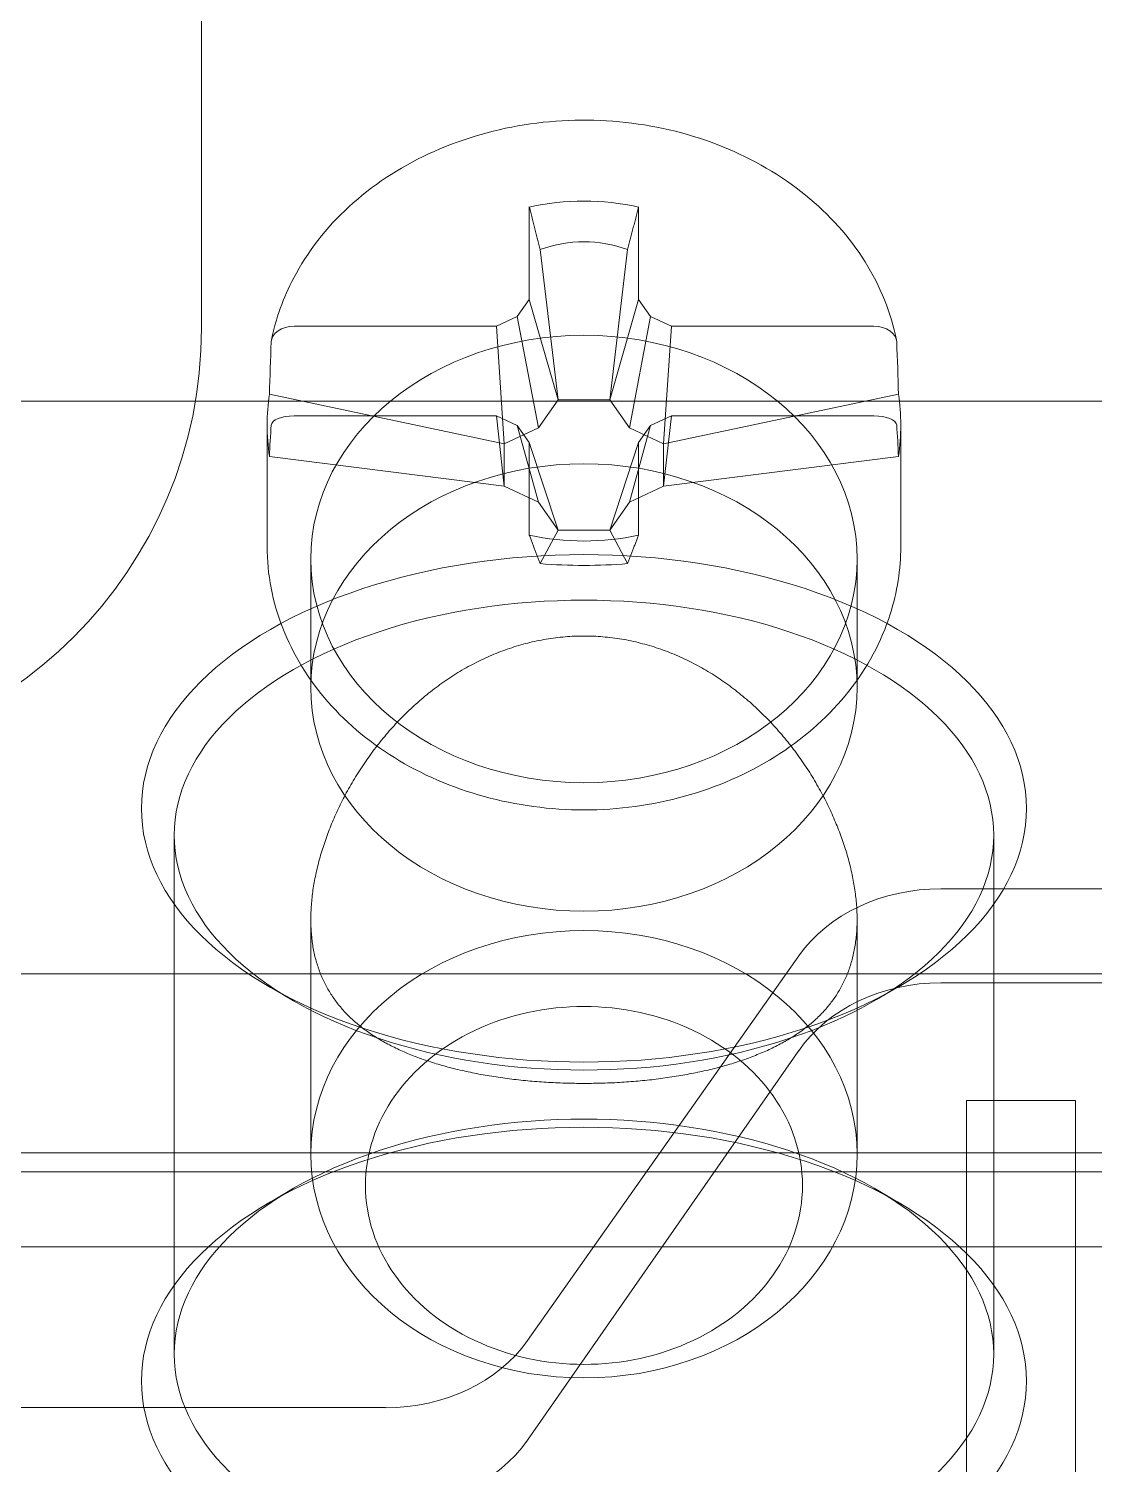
# Model space of a CAD drawing. Header units: millimetres. Extents: x 42151 to 59780, y 37376 to 44547.
# Drawn here: x 47672.03 to 47681.78, y 42996.97 to 43010.11 of the extents above; entities that cross this region are included whole.
import ezdxf

# ---------------------------------------------------------------- set-up
doc = ezdxf.new("R2010")
doc.units = ezdxf.units.MM
doc.set_wipeout_variables(frame=1)
doc.layers.add('! NO PLOT !', color=7, linetype='Continuous', true_color=0xff75dd, plot=False)
doc.layers.add('000-PI-Oprema', color=30, linetype='Continuous', lineweight=5)
doc.layers.add('004-PI-DIN Šina', color=3, linetype='Continuous')

# ---------------------------------------------------------------- blocks, each defined once
blk = doc.blocks.new('*U134')
at = {"layer": '004-PI-DIN Šina'}
blk.add_lwpolyline([(610, -17.5), (610, 17.5), (0, 17.5), (0, -17.5)], close=True, dxfattribs=at)
blk.add_lwpolyline([(0, -12.5), (610, -12.5)], dxfattribs=at)
blk = doc.blocks.new('Shrack distriblock 125A')
blk.add_wipeout([(50953.151, 45336.978), (51024.151, 45336.978), (51024.151, 45240.978), (51017.651, 45240.978), (51017.651, 45241.478), (50959.651, 45241.478), (50959.651, 45240.978), (50953.151, 45240.978), (50953.151, 45241.478)]).dxf.layer = '! NO PLOT !'
at = {"layer": '000-PI-Oprema'}
for p, q in [((50976.651, 45295.178), (50976.651, 45282.678)), ((50976.651, 45295.178), (50976.651, 45282.678)), ((50979.651, 45283.787), (50979.651, 45282.94)), ((50979.651, 45283.787), (50979.651, 45282.94)), ((50980.651, 45282.94), (50980.651, 45283.787)), ((50980.651, 45282.94), (50980.651, 45283.787)), ((50979.916, 45282.022), (50979.751, 45283.397)), ((50979.916, 45282.022), (50979.751, 45283.397)), ((50980.551, 45283.397), (50980.387, 45282.022)), ((50980.551, 45283.397), (50980.387, 45282.022)), ((50979.651, 45282.94), (50979.541, 45282.785)), ((50979.651, 45282.94), (50979.541, 45282.785)), ((50979.916, 45282.022), (50979.651, 45282.94)), ((50979.916, 45282.022), (50979.651, 45282.94)), ((50980.387, 45282.022), (50980.651, 45282.94)), ((50980.387, 45282.022), (50980.651, 45282.94)), ((50980.761, 45282.785), (50980.651, 45282.94)), ((50980.761, 45282.785), (50980.651, 45282.94)), ((50979.351, 45282.695), (50977.498, 45282.695)), ((50979.351, 45282.695), (50977.498, 45282.695)), ((50979.541, 45282.785), (50979.351, 45282.695)), ((50979.541, 45282.785), (50979.351, 45282.695)), ((50979.422, 45281.618), (50979.351, 45282.695)), ((50979.422, 45281.618), (50979.351, 45282.695)), ((50979.735, 45281.766), (50979.541, 45282.785)), ((50979.735, 45281.766), (50979.541, 45282.785)), ((50980.761, 45282.785), (50980.567, 45281.766)), ((50980.761, 45282.785), (50980.567, 45281.766)), ((50980.951, 45282.695), (50980.761, 45282.785)), ((50980.951, 45282.695), (50980.761, 45282.785)), ((50980.951, 45282.695), (50980.88, 45281.618)), ((50980.951, 45282.695), (50980.88, 45281.618)), ((50982.804, 45282.695), (50980.951, 45282.695)), ((50982.804, 45282.695), (50980.951, 45282.695)), ((50977.272, 45282.072), (50979.422, 45281.618)), ((50977.272, 45282.072), (50979.422, 45281.618)), ((50980.88, 45281.618), (50983.03, 45282.072)), ((50980.88, 45281.618), (50983.03, 45282.072)), ((50959.651, 45282.01), (51017.651, 45282.01)), ((50959.651, 45282.01), (51017.651, 45282.01)), ((50979.916, 45282.022), (50979.735, 45281.766)), ((50979.916, 45282.022), (50979.735, 45281.766)), ((50979.916, 45282.022), (50980.387, 45282.022)), ((50979.916, 45282.022), (50980.387, 45282.022)), ((50980.567, 45281.766), (50980.387, 45282.022)), ((50980.567, 45281.766), (50980.387, 45282.022)), ((50977.251, 45280.679), (50977.251, 45281.791)), ((50977.251, 45280.679), (50977.251, 45281.791)), ((50977.498, 45281.875), (50979.351, 45281.875)), ((50977.498, 45281.875), (50979.351, 45281.875)), ((50979.351, 45281.875), (50979.422, 45281.232)), ((50979.351, 45281.875), (50979.541, 45281.785)), ((50979.351, 45281.875), (50979.422, 45281.232)), ((50979.351, 45281.875), (50979.541, 45281.785)), ((50979.735, 45281.766), (50979.422, 45281.618)), ((50979.735, 45281.766), (50979.422, 45281.618)), ((50979.541, 45281.785), (50979.651, 45281.63)), ((50979.541, 45281.785), (50979.735, 45281.084)), ((50979.541, 45281.785), (50979.651, 45281.63)), ((50979.541, 45281.785), (50979.735, 45281.084)), ((50980.567, 45281.084), (50980.761, 45281.785)), ((50980.567, 45281.084), (50980.761, 45281.785)), ((50980.88, 45281.618), (50980.567, 45281.766)), ((50980.88, 45281.618), (50980.567, 45281.766)), ((50980.651, 45281.63), (50980.761, 45281.785)), ((50980.651, 45281.63), (50980.761, 45281.785)), ((50980.761, 45281.785), (50980.951, 45281.875)), ((50980.761, 45281.785), (50980.951, 45281.875)), ((50980.88, 45281.232), (50980.951, 45281.875)), ((50980.88, 45281.232), (50980.951, 45281.875)), ((50980.951, 45281.875), (50982.804, 45281.875)), ((50980.951, 45281.875), (50982.804, 45281.875)), ((50983.051, 45280.679), (50983.051, 45281.791)), ((50983.051, 45280.679), (50983.051, 45281.791)), ((50979.422, 45281.232), (50977.272, 45281.503)), ((50979.422, 45281.232), (50977.272, 45281.503)), ((50979.422, 45281.232), (50979.422, 45281.618)), ((50979.422, 45281.232), (50979.422, 45281.618)), ((50979.651, 45281.63), (50979.651, 45280.783)), ((50979.651, 45281.63), (50979.916, 45280.827)), ((50979.651, 45281.63), (50979.651, 45280.783)), ((50979.651, 45281.63), (50979.916, 45280.827)), ((50980.387, 45280.827), (50980.651, 45281.63)), ((50980.387, 45280.827), (50980.651, 45281.63)), ((50980.651, 45280.783), (50980.651, 45281.63)), ((50980.651, 45280.783), (50980.651, 45281.63)), ((50980.88, 45281.618), (50980.88, 45281.232)), ((50980.88, 45281.618), (50980.88, 45281.232)), ((50983.03, 45281.503), (50980.88, 45281.232)), ((50983.03, 45281.503), (50980.88, 45281.232)), ((50979.422, 45281.232), (50979.735, 45281.084)), ((50979.422, 45281.232), (50979.735, 45281.084)), ((50980.567, 45281.084), (50980.88, 45281.232)), ((50980.567, 45281.084), (50980.88, 45281.232)), ((50979.735, 45281.084), (50979.916, 45280.827)), ((50979.735, 45281.084), (50979.916, 45280.827)), ((50980.387, 45280.827), (50980.567, 45281.084)), ((50980.387, 45280.827), (50980.567, 45281.084)), ((50979.751, 45280.522), (50979.916, 45280.827)), ((50979.751, 45280.522), (50979.916, 45280.827)), ((50980.387, 45280.827), (50979.916, 45280.827)), ((50980.387, 45280.827), (50979.916, 45280.827)), ((50980.387, 45280.827), (50980.551, 45280.522)), ((50980.387, 45280.827), (50980.551, 45280.522)), ((50977.651, 45280.564), (50977.651, 45279.388)), ((50977.651, 45280.564), (50977.651, 45279.388)), ((50982.651, 45280.564), (50982.651, 45279.388)), ((50982.651, 45280.564), (50982.651, 45279.388)), ((50976.401, 45278.036), (50976.401, 45273.285)), ((50976.401, 45278.036), (50976.401, 45273.285)), ((50983.901, 45278.036), (50983.901, 45273.285)), ((50983.901, 45278.036), (50983.901, 45273.285)), ((50983.417, 45277.546), (50993.885, 45277.546)), ((50983.417, 45277.546), (50993.885, 45277.546)), ((50977.651, 45277.263), (50977.651, 45275.115)), ((50977.651, 45277.263), (50977.651, 45275.115)), ((50982.651, 45277.263), (50982.651, 45275.115)), ((50982.651, 45277.263), (50982.651, 45275.115)), ((50982.118, 45276.931), (50979.635, 45273.409)), ((50982.118, 45276.931), (50979.635, 45273.409)), ((50959.651, 45276.767), (51017.651, 45276.767)), ((50959.651, 45276.767), (51017.651, 45276.767)), ((50977.474, 45276.53), (50977.26, 45276.655)), ((50977.474, 45276.53), (50977.26, 45276.655)), ((50982.828, 45276.53), (50983.042, 45276.655)), ((50982.828, 45276.53), (50983.042, 45276.655)), ((50983.417, 45276.685), (50993.885, 45276.685)), ((50983.417, 45276.685), (50993.885, 45276.685)), ((50979.635, 45272.498), (50982.118, 45276.063)), ((50979.635, 45272.498), (50982.118, 45276.063)), ((50983.651, 45275.606), (50984.651, 45275.606)), ((50983.651, 45271.876), (50983.651, 45275.606)), ((50983.651, 45275.606), (50984.651, 45275.606)), ((50983.651, 45271.876), (50983.651, 45275.606)), ((50984.651, 45271.876), (50984.651, 45275.606)), ((50984.651, 45271.876), (50984.651, 45275.606)), ((51017.651, 45275.127), (50959.651, 45275.127)), ((51017.651, 45275.127), (50959.651, 45275.127)), ((50977.651, 45275.115), (50977.651, 45275.115)), ((50977.651, 45275.115), (50977.651, 45275.115)), ((50977.651, 45275.115), (50977.651, 45275.115)), ((50977.651, 45275.115), (50977.651, 45275.115)), ((50982.651, 45275.115), (50982.651, 45275.115)), ((50982.651, 45275.115), (50982.651, 45275.115)), ((50982.651, 45275.115), (50982.651, 45275.115)), ((50982.651, 45275.115), (50982.651, 45275.115)), ((51017.651, 45274.955), (50959.651, 45274.955)), ((51017.651, 45274.955), (50959.651, 45274.955)), ((50977.474, 45274.791), (50977.26, 45274.665)), ((50977.474, 45274.791), (50977.26, 45274.665)), ((50982.828, 45274.791), (50983.042, 45274.665)), ((50982.828, 45274.791), (50983.042, 45274.665)), ((50959.651, 45274.266), (51017.651, 45274.266)), ((50959.651, 45274.266), (51017.651, 45274.266)), ((50978.336, 45272.795), (50970.366, 45272.795)), ((50978.336, 45272.795), (50970.366, 45272.795))]:
    blk.add_line(p, q, dxfattribs=at)
blk.add_arc((50972.651, 45282.678), 4, 270, 0, dxfattribs=at)
blk.add_arc((50972.651, 45282.678), 4, 270, 0, dxfattribs=at)
for centre, major_axis, ratio, start_param, end_param in [((50980.151, 45282.285), (-1.9, 0), 0.819152, -1.83709, -1.304502), ((50980.151, 45282.285), (-1.9, 0), 0.819152, -1.83709, -1.304502), ((50977.492, 45282.551), (-0.204, -0.007), 0.70453, -1.622504, -0.05384), ((50977.492, 45282.551), (-0.204, -0.007), 0.70453, -1.622504, -0.05384), ((50982.81, 45282.551), (0.204, -0.007), 0.70453, 0.05384, 1.622504), ((50982.81, 45282.551), (0.204, -0.007), 0.70453, 0.05384, 1.622504), ((50980.151, 45280.659), (0, 7.058), 0.410887, 1.409849, 1.45085), ((50980.151, 45280.659), (0, 7.058), 0.410887, 1.409849, 1.45085), ((50980.151, 45280.659), (0, 7.058), 0.410887, -1.45085, -1.409849), ((50980.151, 45280.659), (0, 7.058), 0.410887, -1.45085, -1.409849), ((50980.151, 45282.285), (1.9, 0), 0.819152, -1.83709, -1.304502), ((50980.151, 45282.285), (1.9, 0), 0.819152, -1.83709, -1.304502), ((50980.151, 45278.281), (4.05, 0), 0.573576, 0, 3.141593), ((50980.151, 45278.281), (4.05, 0), 0.573576, 0, 3.141593), ((50980.151, 45278.036), (3.75, 0), 0.573576, 0, 3.141593), ((50980.151, 45278.036), (3.75, 0), 0.573576, 0, 3.141593), ((50980.151, 45278.281), (-4.05, 0), 0.573576, 0, 3.141593), ((50980.151, 45278.281), (-4.05, 0), 0.573576, 0, 3.141593), ((50980.151, 45278.036), (-3.75, 0), 0.573576, 0, 3.141593), ((50980.151, 45278.036), (-3.75, 0), 0.573576, 0, 3.141593), ((50983.417, 45276.317), (-1.5, 0), 0.819152, -1.570796, -0.523599), ((50983.417, 45276.317), (-1.5, 0), 0.819152, -1.570796, -0.523599), ((50983.417, 45275.441), (-1.5, 0), 0.829164, -1.570796, -0.523599), ((50983.417, 45275.441), (-1.5, 0), 0.829164, -1.570796, -0.523599), ((50980.151, 45273.039), (4.05, 0), 0.573576, 0, 3.141593), ((50980.151, 45273.039), (4.05, 0), 0.573576, 0, 3.141593), ((50980.151, 45273.285), (3.75, 0), 0.573576, 0, 3.141593), ((50980.151, 45273.285), (3.75, 0), 0.573576, 0, 3.141593), ((50980.151, 45273.285), (-3.75, 0), 0.573576, 0, 3.141593), ((50980.151, 45273.285), (-3.75, 0), 0.573576, 0, 3.141593), ((50980.151, 45273.039), (-4.05, 0), 0.573576, 0, 3.141593), ((50980.151, 45273.039), (-4.05, 0), 0.573576, 0, 3.141593), ((50978.336, 45273.12), (-1.5, 0), 0.829164, -4.712389, -3.665191), ((50978.336, 45273.12), (-1.5, 0), 0.829164, -4.712389, -3.665191)]:
    blk.add_ellipse(centre, major_axis=major_axis, ratio=ratio, start_param=start_param, end_param=end_param, dxfattribs=at)
at = {"layer": '000-PI-Oprema', "extrusion": (0, 0, -1)}
for centre, major_axis, ratio, start_param, end_param in [((50980.151, 45281.379), (0, -2.09), 0.736297, 2.878619, 3.404567), ((50980.151, 45281.379), (0, -2.09), 0.736297, 2.878619, 3.404567), ((50980.151, 45280.564), (-2.5, 0), 0.819152, -1.570796, 1.570796), ((50980.151, 45280.564), (-2.5, 0), 0.819152, -1.570796, 1.570796), ((50980.151, 45280.564), (2.5, 0), 0.819152, -1.570796, 1.570796), ((50980.151, 45280.564), (2.5, 0), 0.819152, -1.570796, 1.570796), ((50980.151, 45280.659), (0, 11.809), 0.245576, -1.45085, -1.409849), ((50980.151, 45280.659), (0, 11.809), 0.245576, -1.45085, -1.409849), ((50980.151, 45280.659), (0, 11.809), 0.245576, 1.409849, 1.45085), ((50980.151, 45280.659), (0, 11.809), 0.245576, 1.409849, 1.45085), ((50980.151, 45281.302), (-2.744, 1.231), 0.761539, -0.329093, -0.209146), ((50980.151, 45281.302), (-2.744, 1.231), 0.761539, -0.329093, -0.209146), ((50980.151, 45281.302), (-2.744, -1.231), 0.761539, 3.350739, 3.470685), ((50980.151, 45281.302), (-2.744, -1.231), 0.761539, 3.350739, 3.470685), ((50980.151, 45281.302), (-2.744, 1.231), 0.761539, -0.449039, -0.329093), ((50980.151, 45281.302), (-2.744, 1.231), 0.761539, -0.449039, -0.329093), ((50977.492, 45281.789), (0.204, 0.003), 0.4213, -3.107899, -1.539235), ((50977.492, 45281.789), (0.204, 0.003), 0.4213, -3.107899, -1.539235), ((50982.81, 45281.789), (-0.204, 0.003), 0.4213, -4.74395, -3.175286), ((50982.81, 45281.789), (-0.204, 0.003), 0.4213, -4.74395, -3.175286), ((50980.151, 45281.302), (-2.744, -1.231), 0.761539, -2.8125, -2.692553), ((50980.151, 45281.302), (-2.744, -1.231), 0.761539, -2.8125, -2.692553), ((50980.151, 45279.388), (-2.5, 0), 0.819152, -1.570796, 1.570796), ((50980.151, 45279.388), (-2.5, 0), 0.819152, -1.570796, 1.570796), ((50980.151, 45279.388), (2.5, 0), 0.819152, -1.570796, 1.570796), ((50980.151, 45279.388), (2.5, 0), 0.819152, -1.570796, 1.570796), ((50980.151, 45280.97), (-1.539, 0), 0.301619, -1.83377, -1.307822), ((50980.151, 45280.97), (-1.539, 0), 0.301619, -1.83377, -1.307822), ((50980.151, 45275.115), (-2.5, 0), 0.819152, 0, 1.570796), ((50980.151, 45275.115), (-2.5, 0), 0.819152, 0, 1.570796), ((50980.151, 45275.115), (2.5, 0), 0.819152, -1.570796, 0), ((50980.151, 45275.115), (2.5, 0), 0.819152, -1.570796, 0), ((50980.151, 45274.829), (-2, 0), 0.819152, 0, 3.141593), ((50980.151, 45274.829), (-2, 0), 0.819152, 0, 3.141593), ((50980.151, 45275.115), (-2.5, 0), 0.819152, -1.570796, 0), ((50980.151, 45275.115), (-2.5, 0), 0.819152, -1.570796, 0), ((50980.151, 45275.115), (2.5, 0), 0.819152, 0, 1.570796), ((50980.151, 45275.115), (2.5, 0), 0.819152, 0, 1.570796), ((50980.151, 45274.829), (2, 0), 0.819152, 0, 3.141593), ((50980.151, 45274.829), (2, 0), 0.819152, 0, 3.141593), ((50978.336, 45274.023), (-1.5, 0), 0.819152, -2.617994, -1.570796), ((50978.336, 45274.023), (-1.5, 0), 0.819152, -2.617994, -1.570796)]:
    blk.add_ellipse(centre, major_axis=major_axis, ratio=ratio, start_param=start_param, end_param=end_param, dxfattribs=at)
at = {"layer": '000-PI-Oprema'}
for points, knots in [([(50983.012, 45282.567), (50982.961, 45282.818), (50982.864, 45283.061), (50982.582, 45283.512), (50982.396, 45283.719), (50981.955, 45284.077), (50981.699, 45284.226), (50981.142, 45284.452), (50980.841, 45284.527), (50980.224, 45284.595), (50979.909, 45284.588), (50979.298, 45284.49), (50979.002, 45284.4), (50978.458, 45284.146), (50978.21, 45283.982), (50977.792, 45283.598), (50977.62, 45283.377), (50977.399, 45282.956), (50977.33, 45282.764), (50977.29, 45282.567)], [0.162405, 0.162405, 0.162405, 0.162405, 0.4733, 0.4733, 0.789855, 0.789855, 1.112049, 1.112049, 1.43711, 1.43711, 1.763061, 1.763061, 2.088939, 2.088939, 2.413664, 2.413664, 2.734966, 2.734966, 2.979187, 2.979187, 2.979187, 2.979187]), ([(50983.012, 45282.567), (50982.961, 45282.818), (50982.864, 45283.061), (50982.582, 45283.512), (50982.396, 45283.719), (50981.955, 45284.077), (50981.699, 45284.226), (50981.142, 45284.452), (50980.841, 45284.527), (50980.224, 45284.595), (50979.909, 45284.588), (50979.298, 45284.49), (50979.002, 45284.4), (50978.458, 45284.146), (50978.21, 45283.982), (50977.792, 45283.598), (50977.62, 45283.377), (50977.399, 45282.956), (50977.33, 45282.764), (50977.29, 45282.567)], [0.162405, 0.162405, 0.162405, 0.162405, 0.4733, 0.4733, 0.789855, 0.789855, 1.112049, 1.112049, 1.43711, 1.43711, 1.763061, 1.763061, 2.088939, 2.088939, 2.413664, 2.413664, 2.734966, 2.734966, 2.979187, 2.979187, 2.979187, 2.979187]), ([(50977.251, 45280.679), (50977.251, 45280.425), (50977.3, 45280.172), (50977.488, 45279.689), (50977.629, 45279.46), (50977.991, 45279.048), (50978.213, 45278.866), (50978.715, 45278.567), (50978.997, 45278.451), (50979.59, 45278.299), (50979.901, 45278.262), (50980.523, 45278.273), (50980.834, 45278.321), (50981.42, 45278.495), (50981.697, 45278.621), (50982.188, 45278.942), (50982.402, 45279.135), (50982.744, 45279.568), (50982.874, 45279.807), (50983.018, 45280.26), (50983.051, 45280.47), (50983.051, 45280.679)], [3.141593, 3.141593, 3.141593, 3.141593, 3.451487, 3.451487, 3.764712, 3.764712, 4.084243, 4.084243, 4.408137, 4.408137, 4.733785, 4.733785, 5.059799, 5.059799, 5.385318, 5.385318, 5.708784, 5.708784, 6.027392, 6.027392, 6.283185, 6.283185, 6.283185, 6.283185]), ([(50977.251, 45280.679), (50977.251, 45280.425), (50977.3, 45280.172), (50977.488, 45279.689), (50977.629, 45279.46), (50977.991, 45279.048), (50978.213, 45278.866), (50978.715, 45278.567), (50978.997, 45278.451), (50979.59, 45278.299), (50979.901, 45278.262), (50980.523, 45278.273), (50980.834, 45278.321), (50981.42, 45278.495), (50981.697, 45278.621), (50982.188, 45278.942), (50982.402, 45279.135), (50982.744, 45279.568), (50982.874, 45279.807), (50983.018, 45280.26), (50983.051, 45280.47), (50983.051, 45280.679)], [3.141593, 3.141593, 3.141593, 3.141593, 3.451487, 3.451487, 3.764712, 3.764712, 4.084243, 4.084243, 4.408137, 4.408137, 4.733785, 4.733785, 5.059799, 5.059799, 5.385318, 5.385318, 5.708784, 5.708784, 6.027392, 6.027392, 6.283185, 6.283185, 6.283185, 6.283185]), ([(50980.151, 45275.763), (50980.122, 45275.763), (50980.093, 45275.763), (50980.064, 45275.764), (50980.035, 45275.764), (50980.006, 45275.765), (50979.978, 45275.766), (50979.92, 45275.768), (50979.863, 45275.77), (50979.806, 45275.774), (50979.777, 45275.775), (50979.748, 45275.777), (50979.72, 45275.78), (50979.692, 45275.782), (50979.664, 45275.784), (50979.636, 45275.787), (50979.58, 45275.792), (50979.524, 45275.798), (50979.469, 45275.805), (50979.442, 45275.808), (50979.414, 45275.812), (50979.387, 45275.816), (50979.36, 45275.82), (50979.333, 45275.824), (50979.307, 45275.828), (50979.253, 45275.837), (50979.201, 45275.846), (50979.15, 45275.857), (50979.098, 45275.867), (50979.048, 45275.878), (50978.998, 45275.89), (50978.949, 45275.902), (50978.9, 45275.914), (50978.853, 45275.928), (50978.805, 45275.942), (50978.759, 45275.956), (50978.714, 45275.971), (50978.669, 45275.986), (50978.625, 45276.002), (50978.582, 45276.019), (50978.561, 45276.028), (50978.54, 45276.036), (50978.519, 45276.045), (50978.499, 45276.054), (50978.479, 45276.063), (50978.459, 45276.072), (50978.419, 45276.091), (50978.38, 45276.11), (50978.342, 45276.131), (50978.305, 45276.151), (50978.269, 45276.172), (50978.234, 45276.195), (50978.199, 45276.217), (50978.165, 45276.24), (50978.133, 45276.264), (50978.101, 45276.289), (50978.07, 45276.314), (50978.04, 45276.341), (50978.011, 45276.367), (50977.983, 45276.394), (50977.957, 45276.423), (50977.933, 45276.449), (50977.91, 45276.476), (50977.888, 45276.504), (50977.867, 45276.533), (50977.847, 45276.562), (50977.828, 45276.592), (50977.809, 45276.623), (50977.791, 45276.655), (50977.775, 45276.687), (50977.759, 45276.72), (50977.744, 45276.754), (50977.731, 45276.789), (50977.718, 45276.824), (50977.706, 45276.861), (50977.696, 45276.898), (50977.686, 45276.935), (50977.678, 45276.974), (50977.671, 45277.013), (50977.668, 45277.033), (50977.665, 45277.053), (50977.662, 45277.073), (50977.66, 45277.094), (50977.658, 45277.114), (50977.656, 45277.135), (50977.654, 45277.156), (50977.653, 45277.177), (50977.652, 45277.199), (50977.651, 45277.22), (50977.651, 45277.242), (50977.651, 45277.264), (50977.651, 45277.307), (50977.653, 45277.352), (50977.656, 45277.397), (50977.658, 45277.419), (50977.66, 45277.442), (50977.662, 45277.465), (50977.665, 45277.488), (50977.668, 45277.511), (50977.671, 45277.534), (50977.675, 45277.557), (50977.678, 45277.581), (50977.683, 45277.604), (50977.687, 45277.628), (50977.691, 45277.651), (50977.696, 45277.675), (50977.701, 45277.698), (50977.707, 45277.722), (50977.713, 45277.746), (50977.718, 45277.769), (50977.724, 45277.793), (50977.731, 45277.817), (50977.744, 45277.865), (50977.759, 45277.912), (50977.775, 45277.96), (50977.791, 45278.008), (50977.808, 45278.056), (50977.827, 45278.103), (50977.846, 45278.151), (50977.866, 45278.198), (50977.888, 45278.245), (50977.899, 45278.269), (50977.91, 45278.292), (50977.921, 45278.315), (50977.933, 45278.339), (50977.944, 45278.362), (50977.956, 45278.385), (50977.982, 45278.435), (50978.01, 45278.485), (50978.039, 45278.534), (50978.069, 45278.583), (50978.099, 45278.632), (50978.132, 45278.68), (50978.164, 45278.728), (50978.197, 45278.775), (50978.232, 45278.821), (50978.267, 45278.867), (50978.304, 45278.912), (50978.341, 45278.957), (50978.379, 45279.001), (50978.417, 45279.044), (50978.457, 45279.086), (50978.477, 45279.106), (50978.498, 45279.127), (50978.518, 45279.147), (50978.539, 45279.168), (50978.56, 45279.187), (50978.581, 45279.207), (50978.623, 45279.246), (50978.667, 45279.285), (50978.712, 45279.321), (50978.757, 45279.358), (50978.804, 45279.393), (50978.851, 45279.427), (50978.899, 45279.461), (50978.948, 45279.493), (50978.997, 45279.524), (50979.047, 45279.554), (50979.098, 45279.583), (50979.15, 45279.609), (50979.201, 45279.636), (50979.254, 45279.661), (50979.307, 45279.683), (50979.36, 45279.706), (50979.414, 45279.727), (50979.469, 45279.745), (50979.496, 45279.755), (50979.524, 45279.763), (50979.552, 45279.772), (50979.58, 45279.78), (50979.608, 45279.787), (50979.636, 45279.795), (50979.664, 45279.802), (50979.692, 45279.808), (50979.72, 45279.814), (50979.748, 45279.82), (50979.777, 45279.825), (50979.805, 45279.83), (50979.834, 45279.835), (50979.863, 45279.839), (50979.891, 45279.843), (50979.92, 45279.846), (50979.949, 45279.849), (50979.978, 45279.852), (50980.035, 45279.857), (50980.093, 45279.859), (50980.151, 45279.859)], [0, 0, 0, 0, 0.086773, 0.086773, 0.086773, 0.173585, 0.173585, 0.173585, 0.347137, 0.347137, 0.347137, 0.43397, 0.43397, 0.43397, 0.520787, 0.520787, 0.520787, 0.694401, 0.694401, 0.694401, 0.781328, 0.781328, 0.781328, 0.868266, 0.868266, 0.868266, 1.041925, 1.041925, 1.041925, 1.215854, 1.215854, 1.215854, 1.390317, 1.390317, 1.390317, 1.564979, 1.564979, 1.564979, 1.739418, 1.739418, 1.739418, 1.826403, 1.826403, 1.826403, 1.9132, 1.9132, 1.9132, 2.087327, 2.087327, 2.087327, 2.262101, 2.262101, 2.262101, 2.437146, 2.437146, 2.437146, 2.612092, 2.612092, 2.612092, 2.786607, 2.786607, 2.786607, 2.946331, 2.946331, 2.946331, 3.10619, 3.10619, 3.10619, 3.266671, 3.266671, 3.266671, 3.427226, 3.427226, 3.427226, 3.587422, 3.587422, 3.587422, 3.747025, 3.747025, 3.747025, 3.826861, 3.826861, 3.826861, 3.906807, 3.906807, 3.906807, 3.986785, 3.986785, 3.986785, 4.066722, 4.066722, 4.066722, 4.226274, 4.226274, 4.226274, 4.306114, 4.306114, 4.306114, 4.386038, 4.386038, 4.386038, 4.465984, 4.465984, 4.465984, 4.545881, 4.545881, 4.545881, 4.625651, 4.625651, 4.625651, 4.705402, 4.705402, 4.705402, 4.865262, 4.865262, 4.865262, 5.025389, 5.025389, 5.025389, 5.185397, 5.185397, 5.185397, 5.265206, 5.265206, 5.265206, 5.344959, 5.344959, 5.344959, 5.519122, 5.519122, 5.519122, 5.693834, 5.693834, 5.693834, 5.868782, 5.868782, 5.868782, 6.043614, 6.043614, 6.043614, 6.217972, 6.217972, 6.217972, 6.304866, 6.304866, 6.304866, 6.391701, 6.391701, 6.391701, 6.566113, 6.566113, 6.566113, 6.741095, 6.741095, 6.741095, 6.916146, 6.916146, 6.916146, 7.090835, 7.090835, 7.090835, 7.264845, 7.264845, 7.264845, 7.438485, 7.438485, 7.438485, 7.52539, 7.52539, 7.52539, 7.612267, 7.612267, 7.612267, 7.699052, 7.699052, 7.699052, 7.78584, 7.78584, 7.78584, 7.872679, 7.872679, 7.872679, 7.959493, 7.959493, 7.959493, 8.133057, 8.133057, 8.133057, 8.133057]), ([(50980.151, 45275.763), (50980.122, 45275.763), (50980.093, 45275.763), (50980.064, 45275.764), (50980.035, 45275.764), (50980.006, 45275.765), (50979.978, 45275.766), (50979.92, 45275.768), (50979.863, 45275.77), (50979.806, 45275.774), (50979.777, 45275.775), (50979.748, 45275.777), (50979.72, 45275.78), (50979.692, 45275.782), (50979.664, 45275.784), (50979.636, 45275.787), (50979.58, 45275.792), (50979.524, 45275.798), (50979.469, 45275.805), (50979.442, 45275.808), (50979.414, 45275.812), (50979.387, 45275.816), (50979.36, 45275.82), (50979.333, 45275.824), (50979.307, 45275.828), (50979.253, 45275.837), (50979.201, 45275.846), (50979.15, 45275.857), (50979.098, 45275.867), (50979.048, 45275.878), (50978.998, 45275.89), (50978.949, 45275.902), (50978.9, 45275.914), (50978.853, 45275.928), (50978.805, 45275.942), (50978.759, 45275.956), (50978.714, 45275.971), (50978.669, 45275.986), (50978.625, 45276.002), (50978.582, 45276.019), (50978.561, 45276.028), (50978.54, 45276.036), (50978.519, 45276.045), (50978.499, 45276.054), (50978.479, 45276.063), (50978.459, 45276.072), (50978.419, 45276.091), (50978.38, 45276.11), (50978.342, 45276.131), (50978.305, 45276.151), (50978.269, 45276.172), (50978.234, 45276.195), (50978.199, 45276.217), (50978.165, 45276.24), (50978.133, 45276.264), (50978.101, 45276.289), (50978.07, 45276.314), (50978.04, 45276.341), (50978.011, 45276.367), (50977.983, 45276.394), (50977.957, 45276.423), (50977.933, 45276.449), (50977.91, 45276.476), (50977.888, 45276.504), (50977.867, 45276.533), (50977.847, 45276.562), (50977.828, 45276.592), (50977.809, 45276.623), (50977.791, 45276.655), (50977.775, 45276.687), (50977.759, 45276.72), (50977.744, 45276.754), (50977.731, 45276.789), (50977.718, 45276.824), (50977.706, 45276.861), (50977.696, 45276.898), (50977.686, 45276.935), (50977.678, 45276.974), (50977.671, 45277.013), (50977.668, 45277.033), (50977.665, 45277.053), (50977.662, 45277.073), (50977.66, 45277.094), (50977.658, 45277.114), (50977.656, 45277.135), (50977.654, 45277.156), (50977.653, 45277.177), (50977.652, 45277.199), (50977.651, 45277.22), (50977.651, 45277.242), (50977.651, 45277.264), (50977.651, 45277.307), (50977.653, 45277.352), (50977.656, 45277.397), (50977.658, 45277.419), (50977.66, 45277.442), (50977.662, 45277.465), (50977.665, 45277.488), (50977.668, 45277.511), (50977.671, 45277.534), (50977.675, 45277.557), (50977.678, 45277.581), (50977.683, 45277.604), (50977.687, 45277.628), (50977.691, 45277.651), (50977.696, 45277.675), (50977.701, 45277.698), (50977.707, 45277.722), (50977.713, 45277.746), (50977.718, 45277.769), (50977.724, 45277.793), (50977.731, 45277.817), (50977.744, 45277.865), (50977.759, 45277.912), (50977.775, 45277.96), (50977.791, 45278.008), (50977.808, 45278.056), (50977.827, 45278.103), (50977.846, 45278.151), (50977.866, 45278.198), (50977.888, 45278.245), (50977.899, 45278.269), (50977.91, 45278.292), (50977.921, 45278.315), (50977.933, 45278.339), (50977.944, 45278.362), (50977.956, 45278.385), (50977.982, 45278.435), (50978.01, 45278.485), (50978.039, 45278.534), (50978.069, 45278.583), (50978.099, 45278.632), (50978.132, 45278.68), (50978.164, 45278.728), (50978.197, 45278.775), (50978.232, 45278.821), (50978.267, 45278.867), (50978.304, 45278.912), (50978.341, 45278.957), (50978.379, 45279.001), (50978.417, 45279.044), (50978.457, 45279.086), (50978.477, 45279.106), (50978.498, 45279.127), (50978.518, 45279.147), (50978.539, 45279.168), (50978.56, 45279.187), (50978.581, 45279.207), (50978.623, 45279.246), (50978.667, 45279.285), (50978.712, 45279.321), (50978.757, 45279.358), (50978.804, 45279.393), (50978.851, 45279.427), (50978.899, 45279.461), (50978.948, 45279.493), (50978.997, 45279.524), (50979.047, 45279.554), (50979.098, 45279.583), (50979.15, 45279.609), (50979.201, 45279.636), (50979.254, 45279.661), (50979.307, 45279.683), (50979.36, 45279.706), (50979.414, 45279.727), (50979.469, 45279.745), (50979.496, 45279.755), (50979.524, 45279.763), (50979.552, 45279.772), (50979.58, 45279.78), (50979.608, 45279.787), (50979.636, 45279.795), (50979.664, 45279.802), (50979.692, 45279.808), (50979.72, 45279.814), (50979.748, 45279.82), (50979.777, 45279.825), (50979.805, 45279.83), (50979.834, 45279.835), (50979.863, 45279.839), (50979.891, 45279.843), (50979.92, 45279.846), (50979.949, 45279.849), (50979.978, 45279.852), (50980.035, 45279.857), (50980.093, 45279.859), (50980.151, 45279.859)], [0, 0, 0, 0, 0.086773, 0.086773, 0.086773, 0.173585, 0.173585, 0.173585, 0.347137, 0.347137, 0.347137, 0.43397, 0.43397, 0.43397, 0.520787, 0.520787, 0.520787, 0.694401, 0.694401, 0.694401, 0.781328, 0.781328, 0.781328, 0.868266, 0.868266, 0.868266, 1.041925, 1.041925, 1.041925, 1.215854, 1.215854, 1.215854, 1.390317, 1.390317, 1.390317, 1.564979, 1.564979, 1.564979, 1.739418, 1.739418, 1.739418, 1.826403, 1.826403, 1.826403, 1.9132, 1.9132, 1.9132, 2.087327, 2.087327, 2.087327, 2.262101, 2.262101, 2.262101, 2.437146, 2.437146, 2.437146, 2.612092, 2.612092, 2.612092, 2.786607, 2.786607, 2.786607, 2.946331, 2.946331, 2.946331, 3.10619, 3.10619, 3.10619, 3.266671, 3.266671, 3.266671, 3.427226, 3.427226, 3.427226, 3.587422, 3.587422, 3.587422, 3.747025, 3.747025, 3.747025, 3.826861, 3.826861, 3.826861, 3.906807, 3.906807, 3.906807, 3.986785, 3.986785, 3.986785, 4.066722, 4.066722, 4.066722, 4.226274, 4.226274, 4.226274, 4.306114, 4.306114, 4.306114, 4.386038, 4.386038, 4.386038, 4.465984, 4.465984, 4.465984, 4.545881, 4.545881, 4.545881, 4.625651, 4.625651, 4.625651, 4.705402, 4.705402, 4.705402, 4.865262, 4.865262, 4.865262, 5.025389, 5.025389, 5.025389, 5.185397, 5.185397, 5.185397, 5.265206, 5.265206, 5.265206, 5.344959, 5.344959, 5.344959, 5.519122, 5.519122, 5.519122, 5.693834, 5.693834, 5.693834, 5.868782, 5.868782, 5.868782, 6.043614, 6.043614, 6.043614, 6.217972, 6.217972, 6.217972, 6.304866, 6.304866, 6.304866, 6.391701, 6.391701, 6.391701, 6.566113, 6.566113, 6.566113, 6.741095, 6.741095, 6.741095, 6.916146, 6.916146, 6.916146, 7.090835, 7.090835, 7.090835, 7.264845, 7.264845, 7.264845, 7.438485, 7.438485, 7.438485, 7.52539, 7.52539, 7.52539, 7.612267, 7.612267, 7.612267, 7.699052, 7.699052, 7.699052, 7.78584, 7.78584, 7.78584, 7.872679, 7.872679, 7.872679, 7.959493, 7.959493, 7.959493, 8.133057, 8.133057, 8.133057, 8.133057]), ([(50980.151, 45279.859), (50980.209, 45279.859), (50980.267, 45279.857), (50980.325, 45279.852), (50980.353, 45279.849), (50980.382, 45279.846), (50980.411, 45279.843), (50980.44, 45279.839), (50980.468, 45279.835), (50980.497, 45279.83), (50980.554, 45279.821), (50980.611, 45279.809), (50980.667, 45279.794), (50980.695, 45279.787), (50980.723, 45279.78), (50980.751, 45279.772), (50980.778, 45279.763), (50980.806, 45279.755), (50980.834, 45279.745), (50980.861, 45279.736), (50980.888, 45279.726), (50980.915, 45279.716), (50980.942, 45279.705), (50980.969, 45279.695), (50980.996, 45279.683), (50981.049, 45279.661), (50981.102, 45279.636), (50981.153, 45279.609), (50981.205, 45279.582), (50981.255, 45279.554), (50981.305, 45279.523), (50981.354, 45279.493), (50981.403, 45279.461), (50981.45, 45279.428), (50981.497, 45279.394), (50981.543, 45279.359), (50981.588, 45279.322), (50981.633, 45279.286), (50981.677, 45279.248), (50981.72, 45279.208), (50981.763, 45279.169), (50981.804, 45279.128), (50981.845, 45279.086), (50981.885, 45279.044), (50981.924, 45279.001), (50981.961, 45278.956), (50981.999, 45278.912), (50982.035, 45278.867), (50982.07, 45278.821), (50982.087, 45278.798), (50982.104, 45278.775), (50982.121, 45278.751), (50982.138, 45278.728), (50982.154, 45278.704), (50982.17, 45278.681), (50982.202, 45278.633), (50982.233, 45278.584), (50982.262, 45278.535), (50982.291, 45278.486), (50982.319, 45278.436), (50982.346, 45278.385), (50982.37, 45278.339), (50982.393, 45278.292), (50982.414, 45278.245), (50982.436, 45278.197), (50982.456, 45278.15), (50982.475, 45278.102), (50982.494, 45278.055), (50982.512, 45278.007), (50982.528, 45277.96), (50982.536, 45277.936), (50982.543, 45277.912), (50982.55, 45277.888), (50982.558, 45277.864), (50982.565, 45277.841), (50982.571, 45277.817), (50982.578, 45277.793), (50982.584, 45277.769), (50982.59, 45277.745), (50982.595, 45277.722), (50982.601, 45277.698), (50982.606, 45277.674), (50982.611, 45277.651), (50982.615, 45277.627), (50982.619, 45277.604), (50982.624, 45277.58), (50982.627, 45277.557), (50982.631, 45277.534), (50982.637, 45277.487), (50982.643, 45277.442), (50982.646, 45277.397), (50982.648, 45277.374), (50982.649, 45277.352), (50982.65, 45277.329), (50982.651, 45277.307), (50982.651, 45277.285), (50982.651, 45277.263), (50982.651, 45277.242), (50982.651, 45277.22), (50982.65, 45277.199), (50982.649, 45277.177), (50982.648, 45277.156), (50982.646, 45277.135), (50982.644, 45277.114), (50982.642, 45277.094), (50982.64, 45277.074), (50982.637, 45277.053), (50982.634, 45277.033), (50982.631, 45277.014), (50982.627, 45276.994), (50982.624, 45276.974), (50982.619, 45276.955), (50982.615, 45276.936), (50982.611, 45276.917), (50982.606, 45276.898), (50982.601, 45276.88), (50982.595, 45276.861), (50982.59, 45276.843), (50982.584, 45276.825), (50982.578, 45276.807), (50982.571, 45276.79), (50982.565, 45276.772), (50982.558, 45276.755), (50982.551, 45276.738), (50982.543, 45276.721), (50982.536, 45276.705), (50982.528, 45276.689), (50982.512, 45276.656), (50982.494, 45276.624), (50982.475, 45276.594), (50982.457, 45276.564), (50982.436, 45276.534), (50982.415, 45276.506), (50982.393, 45276.478), (50982.37, 45276.45), (50982.346, 45276.424), (50982.32, 45276.395), (50982.292, 45276.368), (50982.263, 45276.341), (50982.248, 45276.328), (50982.233, 45276.315), (50982.218, 45276.303), (50982.203, 45276.29), (50982.187, 45276.278), (50982.171, 45276.266), (50982.139, 45276.242), (50982.106, 45276.218), (50982.071, 45276.196), (50982.036, 45276.174), (50982, 45276.152), (50981.962, 45276.132), (50981.924, 45276.111), (50981.885, 45276.092), (50981.845, 45276.073), (50981.805, 45276.054), (50981.763, 45276.037), (50981.721, 45276.02), (50981.678, 45276.003), (50981.634, 45275.987), (50981.589, 45275.971), (50981.544, 45275.956), (50981.498, 45275.942), (50981.451, 45275.928), (50981.404, 45275.915), (50981.355, 45275.902), (50981.306, 45275.89), (50981.256, 45275.878), (50981.205, 45275.867), (50981.154, 45275.857), (50981.102, 45275.847), (50981.049, 45275.837), (50980.996, 45275.828), (50980.942, 45275.82), (50980.888, 45275.812), (50980.833, 45275.805), (50980.806, 45275.802), (50980.778, 45275.798), (50980.751, 45275.795), (50980.723, 45275.792), (50980.695, 45275.789), (50980.667, 45275.787), (50980.639, 45275.784), (50980.61, 45275.782), (50980.582, 45275.78), (50980.554, 45275.777), (50980.525, 45275.775), (50980.497, 45275.774), (50980.468, 45275.772), (50980.44, 45275.77), (50980.411, 45275.769), (50980.382, 45275.768), (50980.353, 45275.767), (50980.324, 45275.766), (50980.296, 45275.765), (50980.267, 45275.764), (50980.238, 45275.764), (50980.209, 45275.763), (50980.18, 45275.763), (50980.151, 45275.763)], [0, 0, 0, 0, 0.173692, 0.173692, 0.173692, 0.260562, 0.260562, 0.260562, 0.347439, 0.347439, 0.347439, 0.521147, 0.521147, 0.521147, 0.608083, 0.608083, 0.608083, 0.695003, 0.695003, 0.695003, 0.781841, 0.781841, 0.781841, 0.868749, 0.868749, 0.868749, 1.042897, 1.042897, 1.042897, 1.217145, 1.217145, 1.217145, 1.391008, 1.391008, 1.391008, 1.565099, 1.565099, 1.565099, 1.739808, 1.739808, 1.739808, 1.914847, 1.914847, 1.914847, 2.089866, 2.089866, 2.089866, 2.264481, 2.264481, 2.264481, 2.351514, 2.351514, 2.351514, 2.438382, 2.438382, 2.438382, 2.612787, 2.612787, 2.612787, 2.787785, 2.787785, 2.787785, 2.948357, 2.948357, 2.948357, 3.108659, 3.108659, 3.108659, 3.268459, 3.268459, 3.268459, 3.348132, 3.348132, 3.348132, 3.427846, 3.427846, 3.427846, 3.507707, 3.507707, 3.507707, 3.58764, 3.58764, 3.58764, 3.667573, 3.667573, 3.667573, 3.747445, 3.747445, 3.747445, 3.90685, 3.90685, 3.90685, 3.986616, 3.986616, 3.986616, 4.066482, 4.066482, 4.066482, 4.146377, 4.146377, 4.146377, 4.226224, 4.226224, 4.226224, 4.305951, 4.305951, 4.305951, 4.385604, 4.385604, 4.385604, 4.465378, 4.465378, 4.465378, 4.545234, 4.545234, 4.545234, 4.625118, 4.625118, 4.625118, 4.704963, 4.704963, 4.704963, 4.784698, 4.784698, 4.784698, 4.864347, 4.864347, 4.864347, 5.024032, 5.024032, 5.024032, 5.184139, 5.184139, 5.184139, 5.344412, 5.344412, 5.344412, 5.518935, 5.518935, 5.518935, 5.605943, 5.605943, 5.605943, 5.692813, 5.692813, 5.692813, 5.867182, 5.867182, 5.867182, 6.042165, 6.042165, 6.042165, 6.217382, 6.217382, 6.217382, 6.392467, 6.392467, 6.392467, 6.567088, 6.567088, 6.567088, 6.741, 6.741, 6.741, 6.915143, 6.915143, 6.915143, 7.089718, 7.089718, 7.089718, 7.264205, 7.264205, 7.264205, 7.438187, 7.438187, 7.438187, 7.525036, 7.525036, 7.525036, 7.611968, 7.611968, 7.611968, 7.698909, 7.698909, 7.698909, 7.785791, 7.785791, 7.785791, 7.872605, 7.872605, 7.872605, 7.959425, 7.959425, 7.959425, 8.046239, 8.046239, 8.046239, 8.133057, 8.133057, 8.133057, 8.133057]), ([(50980.151, 45279.859), (50980.209, 45279.859), (50980.267, 45279.857), (50980.325, 45279.852), (50980.353, 45279.849), (50980.382, 45279.846), (50980.411, 45279.843), (50980.44, 45279.839), (50980.468, 45279.835), (50980.497, 45279.83), (50980.554, 45279.821), (50980.611, 45279.809), (50980.667, 45279.794), (50980.695, 45279.787), (50980.723, 45279.78), (50980.751, 45279.772), (50980.778, 45279.763), (50980.806, 45279.755), (50980.834, 45279.745), (50980.861, 45279.736), (50980.888, 45279.726), (50980.915, 45279.716), (50980.942, 45279.705), (50980.969, 45279.695), (50980.996, 45279.683), (50981.049, 45279.661), (50981.102, 45279.636), (50981.153, 45279.609), (50981.205, 45279.582), (50981.255, 45279.554), (50981.305, 45279.523), (50981.354, 45279.493), (50981.403, 45279.461), (50981.45, 45279.428), (50981.497, 45279.394), (50981.543, 45279.359), (50981.588, 45279.322), (50981.633, 45279.286), (50981.677, 45279.248), (50981.72, 45279.208), (50981.763, 45279.169), (50981.804, 45279.128), (50981.845, 45279.086), (50981.885, 45279.044), (50981.924, 45279.001), (50981.961, 45278.956), (50981.999, 45278.912), (50982.035, 45278.867), (50982.07, 45278.821), (50982.087, 45278.798), (50982.104, 45278.775), (50982.121, 45278.751), (50982.138, 45278.728), (50982.154, 45278.704), (50982.17, 45278.681), (50982.202, 45278.633), (50982.233, 45278.584), (50982.262, 45278.535), (50982.291, 45278.486), (50982.319, 45278.436), (50982.346, 45278.385), (50982.37, 45278.339), (50982.393, 45278.292), (50982.414, 45278.245), (50982.436, 45278.197), (50982.456, 45278.15), (50982.475, 45278.102), (50982.494, 45278.055), (50982.512, 45278.007), (50982.528, 45277.96), (50982.536, 45277.936), (50982.543, 45277.912), (50982.55, 45277.888), (50982.558, 45277.864), (50982.565, 45277.841), (50982.571, 45277.817), (50982.578, 45277.793), (50982.584, 45277.769), (50982.59, 45277.745), (50982.595, 45277.722), (50982.601, 45277.698), (50982.606, 45277.674), (50982.611, 45277.651), (50982.615, 45277.627), (50982.619, 45277.604), (50982.624, 45277.58), (50982.627, 45277.557), (50982.631, 45277.534), (50982.637, 45277.487), (50982.643, 45277.442), (50982.646, 45277.397), (50982.648, 45277.374), (50982.649, 45277.352), (50982.65, 45277.329), (50982.651, 45277.307), (50982.651, 45277.285), (50982.651, 45277.263), (50982.651, 45277.242), (50982.651, 45277.22), (50982.65, 45277.199), (50982.649, 45277.177), (50982.648, 45277.156), (50982.646, 45277.135), (50982.644, 45277.114), (50982.642, 45277.094), (50982.64, 45277.074), (50982.637, 45277.053), (50982.634, 45277.033), (50982.631, 45277.014), (50982.627, 45276.994), (50982.624, 45276.974), (50982.619, 45276.955), (50982.615, 45276.936), (50982.611, 45276.917), (50982.606, 45276.898), (50982.601, 45276.88), (50982.595, 45276.861), (50982.59, 45276.843), (50982.584, 45276.825), (50982.578, 45276.807), (50982.571, 45276.79), (50982.565, 45276.772), (50982.558, 45276.755), (50982.551, 45276.738), (50982.543, 45276.721), (50982.536, 45276.705), (50982.528, 45276.689), (50982.512, 45276.656), (50982.494, 45276.624), (50982.475, 45276.594), (50982.457, 45276.564), (50982.436, 45276.534), (50982.415, 45276.506), (50982.393, 45276.478), (50982.37, 45276.45), (50982.346, 45276.424), (50982.32, 45276.395), (50982.292, 45276.368), (50982.263, 45276.341), (50982.248, 45276.328), (50982.233, 45276.315), (50982.218, 45276.303), (50982.203, 45276.29), (50982.187, 45276.278), (50982.171, 45276.266), (50982.139, 45276.242), (50982.106, 45276.218), (50982.071, 45276.196), (50982.036, 45276.174), (50982, 45276.152), (50981.962, 45276.132), (50981.924, 45276.111), (50981.885, 45276.092), (50981.845, 45276.073), (50981.805, 45276.054), (50981.763, 45276.037), (50981.721, 45276.02), (50981.678, 45276.003), (50981.634, 45275.987), (50981.589, 45275.971), (50981.544, 45275.956), (50981.498, 45275.942), (50981.451, 45275.928), (50981.404, 45275.915), (50981.355, 45275.902), (50981.306, 45275.89), (50981.256, 45275.878), (50981.205, 45275.867), (50981.154, 45275.857), (50981.102, 45275.847), (50981.049, 45275.837), (50980.996, 45275.828), (50980.942, 45275.82), (50980.888, 45275.812), (50980.833, 45275.805), (50980.806, 45275.802), (50980.778, 45275.798), (50980.751, 45275.795), (50980.723, 45275.792), (50980.695, 45275.789), (50980.667, 45275.787), (50980.639, 45275.784), (50980.61, 45275.782), (50980.582, 45275.78), (50980.554, 45275.777), (50980.525, 45275.775), (50980.497, 45275.774), (50980.468, 45275.772), (50980.44, 45275.77), (50980.411, 45275.769), (50980.382, 45275.768), (50980.353, 45275.767), (50980.324, 45275.766), (50980.296, 45275.765), (50980.267, 45275.764), (50980.238, 45275.764), (50980.209, 45275.763), (50980.18, 45275.763), (50980.151, 45275.763)], [0, 0, 0, 0, 0.173692, 0.173692, 0.173692, 0.260562, 0.260562, 0.260562, 0.347439, 0.347439, 0.347439, 0.521147, 0.521147, 0.521147, 0.608083, 0.608083, 0.608083, 0.695003, 0.695003, 0.695003, 0.781841, 0.781841, 0.781841, 0.868749, 0.868749, 0.868749, 1.042897, 1.042897, 1.042897, 1.217145, 1.217145, 1.217145, 1.391008, 1.391008, 1.391008, 1.565099, 1.565099, 1.565099, 1.739808, 1.739808, 1.739808, 1.914847, 1.914847, 1.914847, 2.089866, 2.089866, 2.089866, 2.264481, 2.264481, 2.264481, 2.351514, 2.351514, 2.351514, 2.438382, 2.438382, 2.438382, 2.612787, 2.612787, 2.612787, 2.787785, 2.787785, 2.787785, 2.948357, 2.948357, 2.948357, 3.108659, 3.108659, 3.108659, 3.268459, 3.268459, 3.268459, 3.348132, 3.348132, 3.348132, 3.427846, 3.427846, 3.427846, 3.507707, 3.507707, 3.507707, 3.58764, 3.58764, 3.58764, 3.667573, 3.667573, 3.667573, 3.747445, 3.747445, 3.747445, 3.90685, 3.90685, 3.90685, 3.986616, 3.986616, 3.986616, 4.066482, 4.066482, 4.066482, 4.146377, 4.146377, 4.146377, 4.226224, 4.226224, 4.226224, 4.305951, 4.305951, 4.305951, 4.385604, 4.385604, 4.385604, 4.465378, 4.465378, 4.465378, 4.545234, 4.545234, 4.545234, 4.625118, 4.625118, 4.625118, 4.704963, 4.704963, 4.704963, 4.784698, 4.784698, 4.784698, 4.864347, 4.864347, 4.864347, 5.024032, 5.024032, 5.024032, 5.184139, 5.184139, 5.184139, 5.344412, 5.344412, 5.344412, 5.518935, 5.518935, 5.518935, 5.605943, 5.605943, 5.605943, 5.692813, 5.692813, 5.692813, 5.867182, 5.867182, 5.867182, 6.042165, 6.042165, 6.042165, 6.217382, 6.217382, 6.217382, 6.392467, 6.392467, 6.392467, 6.567088, 6.567088, 6.567088, 6.741, 6.741, 6.741, 6.915143, 6.915143, 6.915143, 7.089718, 7.089718, 7.089718, 7.264205, 7.264205, 7.264205, 7.438187, 7.438187, 7.438187, 7.525036, 7.525036, 7.525036, 7.611968, 7.611968, 7.611968, 7.698909, 7.698909, 7.698909, 7.785791, 7.785791, 7.785791, 7.872605, 7.872605, 7.872605, 7.959425, 7.959425, 7.959425, 8.046239, 8.046239, 8.046239, 8.133057, 8.133057, 8.133057, 8.133057])]:
    blk.add_open_spline(points, degree=3, knots=knots, dxfattribs=at)
for points in [[(50979.751, 45283.397), (50979.702, 45283.588), (50979.651, 45283.787)], [(50979.751, 45283.397), (50979.702, 45283.588), (50979.651, 45283.787)], [(50980.651, 45283.787), (50980.6, 45283.588), (50980.551, 45283.397)], [(50980.651, 45283.787), (50980.6, 45283.588), (50980.551, 45283.397)], [(50979.651, 45280.783), (50979.702, 45280.649), (50979.751, 45280.522)], [(50979.651, 45280.783), (50979.702, 45280.649), (50979.751, 45280.522)], [(50980.551, 45280.522), (50980.6, 45280.649), (50980.651, 45280.783)], [(50980.551, 45280.522), (50980.6, 45280.649), (50980.651, 45280.783)]]:
    blk.add_open_spline(points, degree=2, dxfattribs=at)

msp = doc.modelspace()

# ---------------------------------------------------------------- block references
msp.add_blockref('*U134', (47138.026, 43014.668))

# ---------------------------------------------------------------- next in the draw order: block references
at = {"layer": '000-PI-Oprema'}
msp.add_blockref('Shrack distriblock 125A', (-3303.042, -2275.31), dxfattribs=at)

doc.saveas('drawing.dxf')
